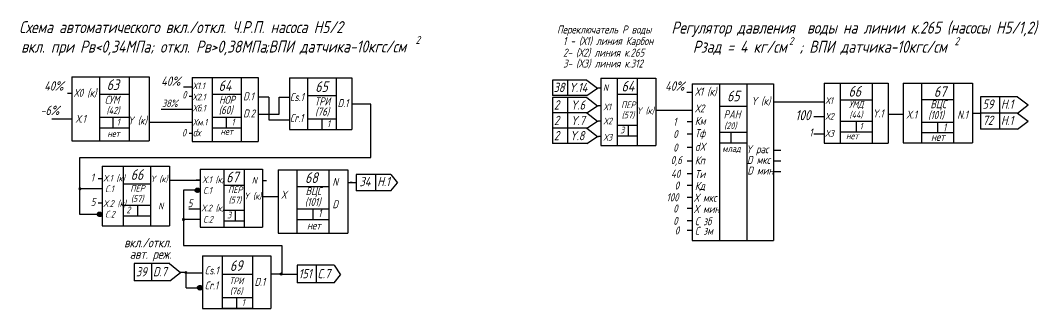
# Model space of a CAD drawing. Header units: millimetres. Extents: x -1319 to 705, y 574 to 3169.
# Drawn here: x -1139.2 to -757.7, y 1313.3 to 1421.4 of the extents above; entities that cross this region are included whole.
import ezdxf

# ---------------------------------------------------------------- set-up
doc = ezdxf.new("R2010")
doc.units = ezdxf.units.MM
doc.layers.add('Текст', color=7, linetype='Continuous', lineweight=50)
doc.styles.add('GOST тип А', font='GOST_A.TTF', dxfattribs={"oblique": 15})
doc.styles.add('АСУТП', font='GOST_A.TTF', dxfattribs={"oblique": 15, "height": 2.5})

msp = doc.modelspace()

# ---------------------------------------------------------------- hatches: boundary and pattern name
h = msp.add_hatch(color=7)
edge = h.paths.add_edge_path()
edge.add_arc((-1116.92, 1358.24), 0.2, 0, 360)
for points in [[(-1073.91, 1357.72, 1), (-1071.93, 1357.72, 1)], [(-1073.91, 1357.72, 1), (-1071.93, 1357.72, 1)], [(-1073.91, 1357.72, 1), (-1071.93, 1357.72, 1)], [(-1073.91, 1357.72, 1), (-1071.93, 1357.72, 1)], [(-1110.58, 1348.73, 1), (-1108.6, 1348.73, 1)], [(-1110.54, 1348.69, 1), (-1108.56, 1348.69, 1)], [(-1110.54, 1348.69, 1), (-1108.56, 1348.69, 1)], [(-1110.54, 1348.69, 1), (-1108.56, 1348.69, 1)], [(-1073, 1321.15, 1), (-1071.02, 1321.15, 1)], [(-1073, 1321.15, 1), (-1071.02, 1321.15, 1)], [(-1072.92, 1321.19, 1), (-1070.94, 1321.19, 1)], [(-1072.92, 1321.19, 1), (-1070.94, 1321.19, 1)]]:
    msp.add_hatch(color=7).paths.add_polyline_path(points)
h = msp.add_hatch(color=7)
edge = h.paths.add_edge_path()
edge.add_arc((-1077.2, 1326.81), 0.2, 0, 360)

# ---------------------------------------------------------------- linework, layer by layer
at = {"color": 7, "lineweight": 30}
for p, q in [((-1119.98, 1400.23), (-1091, 1400.23)), ((-1119.98, 1400.23), (-1119.98, 1376.24)), ((-1091, 1400.23), (-1091, 1376.24)), ((-1074.89, 1399.94), (-1050.1, 1399.94)), ((-1074.89, 1399.94), (-1074.89, 1376.04)), ((-1050.1, 1399.94), (-1050.1, 1376.04)), ((-1038.42, 1399.9), (-1015, 1399.9)), ((-1038.42, 1399.9), (-1038.42, 1380.53)), ((-1015, 1399.9), (-1015, 1380.53)), ((-921.74, 1399.69), (-901.14, 1399.69)), ((-921.74, 1399.69), (-921.74, 1374.55)), ((-901.14, 1399.69), (-901.14, 1374.55)), ((-887.46, 1397.66), (-857, 1397.66)), ((-887.46, 1397.66), (-887.46, 1338.84)), ((-857, 1397.66), (-857, 1338.84)), ((-838.09, 1397.86), (-814.09, 1397.86)), ((-838.09, 1397.86), (-814.09, 1397.86)), ((-838.09, 1397.86), (-838.09, 1375.33)), ((-814.09, 1397.86), (-814.09, 1375.33)), ((-808.45, 1397.9), (-782.4, 1397.9)), ((-808.45, 1397.9), (-808.45, 1375.54)), ((-782.4, 1397.9), (-782.4, 1375.54)), ((-1038.42, 1380.53), (-1015, 1380.53)), ((-1119.98, 1376.24), (-1091, 1376.24)), ((-1074.89, 1376.04), (-1050.1, 1376.04)), ((-921.74, 1374.55), (-901.14, 1374.55)), ((-838.09, 1375.33), (-814.09, 1375.33)), ((-838.09, 1375.33), (-814.09, 1375.33)), ((-808.45, 1375.54), (-782.4, 1375.54)), ((-1108.58, 1366.7), (-1083.34, 1366.7)), ((-1108.58, 1366.7), (-1108.58, 1344.36)), ((-1083.34, 1366.7), (-1083.34, 1344.36)), ((-1071.83, 1365.61), (-1048.44, 1365.61)), ((-1071.83, 1365.61), (-1071.83, 1343.88)), ((-1048.44, 1365.61), (-1048.44, 1343.88)), ((-1042.58, 1365.42), (-1016.53, 1365.42)), ((-1042.58, 1365.42), (-1042.58, 1341.66)), ((-1016.53, 1365.42), (-1016.53, 1341.66)), ((-1108.58, 1344.36), (-1083.34, 1344.36)), ((-1071.83, 1343.88), (-1048.44, 1343.88)), ((-1042.58, 1341.66), (-1016.53, 1341.66)), ((-887.46, 1338.84), (-857, 1338.84)), ((-1070.95, 1333.16), (-1045.33, 1333.16)), ((-1070.95, 1333.16), (-1070.95, 1313.31)), ((-1045.33, 1333.16), (-1045.33, 1313.31)), ((-1070.95, 1313.31), (-1045.33, 1313.31))]:
    msp.add_line(p, q, dxfattribs=at)
at = {"color": 7}
for p, q in [((-1109.58, 1400.23), (-1109.58, 1376.24)), ((-1098.52, 1400.23), (-1098.52, 1376.24)), ((-1091, 1400.23), (-1091, 1384.48)), ((-1067.34, 1399.94), (-1067.34, 1376.04)), ((-1056.47, 1399.94), (-1056.47, 1376.04)), ((-1031.6, 1399.9), (-1031.6, 1380.53)), ((-1020.85, 1399.9), (-1020.85, 1380.53)), ((-926.93, 1399.02), (-939.78, 1399.02)), ((-939.78, 1399.02), (-939.78, 1393.27)), ((-934.21, 1399.02), (-934.21, 1393.27)), ((-926.93, 1399.02), (-922.95, 1395.98)), ((-915.65, 1399.69), (-915.65, 1374.55)), ((-908.09, 1399.69), (-908.09, 1374.55)), ((-877.29, 1397.66), (-877.29, 1338.84)), ((-867.03, 1397.66), (-867.03, 1338.84)), ((-832.09, 1397.86), (-832.09, 1375.33)), ((-820.09, 1397.86), (-820.09, 1375.33)), ((-801.55, 1397.9), (-801.55, 1375.54)), ((-789.55, 1397.9), (-789.55, 1375.54)), ((-1119.98, 1394.03), (-1121.54, 1394.03)), ((-1109.58, 1393.78), (-1098.52, 1393.78)), ((-1078.09, 1396.46), (-1074.89, 1396.46)), ((-1074.89, 1392.88), (-1076.03, 1392.88)), ((-1067.34, 1393.76), (-1056.47, 1393.76)), ((-1031.6, 1393.22), (-1020.85, 1393.22)), ((-926.93, 1393.27), (-939.78, 1393.27)), ((-926.93, 1393.27), (-939.78, 1393.27)), ((-926.93, 1393.27), (-922.95, 1395.98)), ((-921.74, 1395.98), (-922.95, 1395.98)), ((-915.65, 1393.71), (-908.09, 1393.71)), ((-887.46, 1394.4), (-889.54, 1394.4)), ((-765.53, 1392.75), (-779.51, 1392.75)), ((-779.51, 1392.75), (-779.51, 1386.67)), ((-765.53, 1392.75), (-779.51, 1392.75)), ((-772.32, 1392.75), (-772.32, 1386.67)), ((-765.53, 1392.75), (-761.55, 1389.71)), ((-1046.13, 1392.65), (-1050.1, 1392.65)), ((-1046.13, 1392.65), (-1046.13, 1384.14)), ((-1042.28, 1392.57), (-1038.37, 1392.57)), ((-1042.28, 1386.22), (-1042.28, 1392.57)), ((-1007.93, 1389.97), (-1015, 1389.97)), ((-1007.93, 1369.95), (-1007.93, 1389.97)), ((-926.93, 1392.46), (-939.78, 1392.46)), ((-939.78, 1392.46), (-939.78, 1386.71)), ((-934.21, 1392.46), (-934.21, 1386.71)), ((-926.93, 1392.46), (-922.95, 1389.42)), ((-926.93, 1386.71), (-922.95, 1389.42)), ((-922.95, 1389.42), (-922.7, 1389.42)), ((-921.74, 1389.42), (-922.7, 1389.42)), ((-877.29, 1389.22), (-867.03, 1389.22)), ((-857, 1390.85), (-838.09, 1390.85)), ((-832.09, 1391.65), (-820.09, 1391.65)), ((-801.55, 1391.76), (-789.55, 1391.76)), ((-765.53, 1386.67), (-761.55, 1389.71)), ((-1109.58, 1385.14), (-1098.52, 1385.14)), ((-1104.52, 1385.14), (-1104.52, 1381.14)), ((-1076.03, 1388), (-1086.5, 1388)), ((-1074.89, 1388), (-1076.03, 1388)), ((-1067.34, 1385.12), (-1056.47, 1385.12)), ((-1062.1, 1385.12), (-1062.1, 1381.12)), ((-1050.1, 1386.22), (-1042.28, 1386.22)), ((-926.93, 1386.71), (-939.78, 1386.71)), ((-926.93, 1386.71), (-939.78, 1386.71)), ((-939.78, 1386.71), (-939.78, 1380.96)), ((-934.21, 1386.71), (-934.21, 1380.96)), ((-926.93, 1386.71), (-922.95, 1383.67)), ((-887.46, 1387.62), (-901.14, 1387.62)), ((-841.89, 1385.33), (-838.04, 1385.33)), ((-814.09, 1386.29), (-808.45, 1386.29)), ((-782.4, 1386.67), (-779.51, 1386.67)), ((-765.53, 1386.67), (-779.51, 1386.67)), ((-765.53, 1386.67), (-779.51, 1386.67)), ((-779.51, 1386.67), (-779.51, 1380.59)), ((-765.53, 1386.67), (-779.51, 1386.67)), ((-772.32, 1386.67), (-772.32, 1380.59)), ((-765.53, 1386.67), (-761.55, 1383.63)), ((-1125.74, 1384.38), (-1127.46, 1384.38)), ((-1119.98, 1384.38), (-1125.74, 1384.38)), ((-1076.03, 1383.14), (-1091, 1383.14)), ((-1074.89, 1383.14), (-1076.03, 1383.14)), ((-1046.13, 1384.14), (-1038.42, 1384.14)), ((-1031.6, 1384.53), (-1020.85, 1384.53)), ((-1026.29, 1384.53), (-1026.29, 1380.53)), ((-926.93, 1380.96), (-922.95, 1383.67)), ((-922.95, 1383.67), (-922.7, 1383.67)), ((-921.74, 1383.67), (-922.7, 1383.67)), ((-915.65, 1382.12), (-908.09, 1382.12)), ((-911.45, 1382.12), (-911.45, 1378.12)), ((-887.46, 1383.37), (-889.4, 1383.37)), ((-832.09, 1383.65), (-820.09, 1383.65)), ((-826.09, 1383.65), (-826.09, 1379.65)), ((-801.55, 1383.27), (-789.55, 1383.27)), ((-795.55, 1383.27), (-795.55, 1379.27)), ((-765.53, 1380.59), (-761.55, 1383.63)), ((-1109.58, 1381.14), (-1098.52, 1381.14)), ((-1074.89, 1379.03), (-1076.03, 1379.03)), ((-1067.34, 1381.12), (-1056.47, 1381.12)), ((-1031.6, 1380.53), (-1020.85, 1380.53)), ((-926.93, 1380.96), (-939.78, 1380.96)), ((-926.93, 1380.96), (-939.78, 1380.96)), ((-939.78, 1380.96), (-939.78, 1375.21)), ((-934.21, 1380.9), (-934.21, 1375.15)), ((-926.93, 1380.96), (-922.95, 1377.92)), ((-926.93, 1375.21), (-922.95, 1377.92)), ((-922.95, 1377.92), (-922.58, 1377.92)), ((-921.74, 1377.92), (-922.58, 1377.92)), ((-915.65, 1378.12), (-908.09, 1378.12)), ((-887.46, 1378.78), (-889.4, 1378.78)), ((-877.29, 1379.48), (-867.03, 1379.48)), ((-873.03, 1379.48), (-873.03, 1375.48)), ((-841.89, 1378.91), (-838.04, 1378.91)), ((-832.09, 1379.65), (-820.09, 1379.65)), ((-801.55, 1379.32), (-789.55, 1379.32)), ((-765.53, 1380.59), (-779.51, 1380.59)), ((-926.93, 1375.21), (-939.78, 1375.21)), ((-887.46, 1373.69), (-889.4, 1373.69)), ((-877.29, 1375.48), (-867.03, 1375.48)), ((-1116.92, 1348.66), (-1116.92, 1369.95)), ((-1116.92, 1369.95), (-1007.93, 1369.95)), ((-857, 1372.76), (-854.29, 1372.76)), ((-1100.72, 1366.7), (-1100.72, 1344.36)), ((-1090.48, 1366.7), (-1090.48, 1344.36)), ((-887.46, 1368.57), (-889.4, 1368.57)), ((-857, 1368.76), (-854.29, 1368.76)), ((-1062.95, 1365.61), (-1062.95, 1343.88)), ((-1055.39, 1365.61), (-1055.39, 1343.88)), ((-1035.67, 1365.42), (-1035.67, 1341.66)), ((-1023.67, 1365.42), (-1023.67, 1341.66)), ((-1000.35, 1363.58), (-1013.38, 1363.58)), ((-1000.35, 1363.58), (-1013.38, 1363.58)), ((-1013.38, 1363.58), (-1013.38, 1357.5)), ((-1006.18, 1363.58), (-1006.18, 1357.5)), ((-1000.35, 1363.58), (-997.9, 1360.54)), ((-887.46, 1363.89), (-889.4, 1363.89)), ((-857, 1364.76), (-854.29, 1364.76)), ((-1108.58, 1362.01), (-1110.09, 1362.01)), ((-1100.72, 1360.16), (-1090.48, 1360.16)), ((-1083.34, 1361.47), (-1071.83, 1361.47)), ((-1071.83, 1361.47), (-1073.34, 1361.47)), ((-1062.95, 1359.63), (-1055.39, 1359.63)), ((-1048.44, 1361.34), (-1047.05, 1361.34)), ((-1035.67, 1359.17), (-1023.67, 1359.17)), ((-1016.53, 1360.58), (-1013.38, 1360.58)), ((-1014.84, 1360.58), (-1015.69, 1360.58)), ((-1000.35, 1357.5), (-997.9, 1360.54)), ((-887.46, 1359.47), (-889.4, 1359.47)), ((-1108.58, 1358.24), (-1116.92, 1358.24)), ((-1071.83, 1357.71), (-1078.11, 1357.71)), ((-1078.11, 1357.71), (-1078.11, 1336.96)), ((-1071.94, 1357.67), (-1071.89, 1357.67)), ((-1071.94, 1357.67), (-1071.89, 1357.67)), ((-1071.94, 1357.67), (-1071.89, 1357.67)), ((-1071.94, 1357.67), (-1071.89, 1357.67)), ((-1048.44, 1355.35), (-1042.58, 1355.35)), ((-1000.35, 1357.5), (-1013.38, 1357.5)), ((-887.46, 1355.05), (-889.4, 1355.05)), ((-1108.58, 1352.83), (-1110.09, 1352.83)), ((-1108.58, 1352.6), (-1108.58, 1352.6)), ((-1100.72, 1352.16), (-1090.48, 1352.16)), ((-1095.36, 1352.16), (-1095.36, 1348.16)), ((-1076.1, 1350.77), (-1076.06, 1350.77)), ((-1076.1, 1350.77), (-1076.06, 1350.77)), ((-1076.06, 1350.77), (-1071.83, 1350.77)), ((-887.46, 1350.84), (-889.4, 1350.84)), ((-1108.58, 1348.66), (-1116.92, 1348.66)), ((-1108.58, 1348.64), (-1108.53, 1348.64)), ((-1108.58, 1348.64), (-1108.53, 1348.64)), ((-1108.58, 1348.64), (-1108.53, 1348.64)), ((-1108.58, 1348.64), (-1108.53, 1348.64)), ((-1100.72, 1348.16), (-1090.48, 1348.16)), ((-1062.95, 1350.25), (-1055.39, 1350.25)), ((-1058.75, 1350.25), (-1058.75, 1346.25)), ((-1035.67, 1350.69), (-1023.67, 1350.69)), ((-1029.67, 1350.69), (-1029.67, 1346.69)), ((-1071.83, 1346.75), (-1078.11, 1346.75)), ((-1062.95, 1346.25), (-1055.39, 1346.25)), ((-1035.67, 1346.73), (-1023.67, 1346.73)), ((-887.46, 1346.21), (-889.4, 1346.21)), ((-887.46, 1342.63), (-889.4, 1342.63)), ((-1078.11, 1336.96), (-1041.31, 1336.96)), ((-1041.31, 1336.96), (-1041.31, 1326.3)), ((-1063.56, 1333.16), (-1063.56, 1313.31)), ((-1052.25, 1333.16), (-1052.25, 1313.31)), ((-1083.38, 1330.22), (-1096.59, 1330.22)), ((-1096.59, 1330.22), (-1096.59, 1323.77)), ((-1083.38, 1330.22), (-1096.59, 1330.22)), ((-1083.25, 1330.22), (-1096.45, 1330.22)), ((-1083.25, 1330.22), (-1096.45, 1330.22)), ((-1090.11, 1330.24), (-1090.11, 1323.8)), ((-1083.38, 1330.22), (-1079.27, 1326.81)), ((-1021.69, 1329.59), (-1035.53, 1329.59)), ((-1021.69, 1329.59), (-1035.53, 1329.59)), ((-1035.53, 1329.59), (-1035.53, 1322.97)), ((-1035.53, 1329.59), (-1035.53, 1322.97)), ((-1028.4, 1329.59), (-1028.4, 1322.97)), ((-1021.69, 1329.59), (-1019.24, 1326.01)), ((-1083.25, 1323.77), (-1079.27, 1326.81)), ((-1077.15, 1326.81), (-1079.27, 1326.81)), ((-1077.15, 1326.78), (-1070.9, 1326.78)), ((-1077.15, 1321.15), (-1077.15, 1326.78)), ((-1063.56, 1326.18), (-1052.25, 1326.18)), ((-1041.31, 1326.3), (-1045.44, 1326.3)), ((-1041.31, 1326.3), (-1035.53, 1326.3)), ((-1021.69, 1322.97), (-1019.24, 1326.01)), ((-1083.38, 1323.77), (-1096.59, 1323.77)), ((-1083.25, 1323.77), (-1096.45, 1323.77)), ((-1077.15, 1321.15), (-1070.9, 1321.15)), ((-1071.04, 1321.1), (-1070.99, 1321.1)), ((-1071.04, 1321.1), (-1070.99, 1321.1)), ((-1070.95, 1321.15), (-1070.9, 1321.15)), ((-1070.95, 1321.15), (-1070.9, 1321.15)), ((-1021.69, 1322.97), (-1035.53, 1322.97)), ((-1063.56, 1317.49), (-1052.25, 1317.49)), ((-1058.25, 1317.49), (-1058.25, 1313.49)), ((-1063.56, 1313.49), (-1052.25, 1313.49))]:
    msp.add_line(p, q, dxfattribs=at)
at = {"color": 7, "lineweight": 60}
for centre in [(-1116.92, 1358.24), (-1078.11, 1346.75), (-1077.2, 1326.81), (-1041.51, 1326.3)]:
    msp.add_circle(centre, 0.2, dxfattribs=at)
at = {"color": 7, "lineweight": 30}
for centre in [(-1072.94, 1357.72), (-1072.94, 1357.72), (-1072.94, 1357.72), (-1072.94, 1357.72), (-1072.94, 1357.72), (-1072.94, 1357.72), (-1072.76, 1357.69), (-1072.76, 1357.69), (-1072.76, 1357.69), (-1072.76, 1357.69), (-1109.58, 1348.69), (-1109.58, 1348.69), (-1109.58, 1348.69), (-1109.58, 1348.69), (-1109.58, 1348.69), (-1109.58, 1348.69), (-1109.4, 1348.66), (-1109.4, 1348.66), (-1109.4, 1348.66), (-1109.4, 1348.66), (-1072.04, 1321.15), (-1072.04, 1321.15), (-1072.04, 1321.15), (-1071.95, 1321.19), (-1071.95, 1321.19), (-1071.95, 1321.19), (-1071.86, 1321.12), (-1071.86, 1321.12), (-1071.77, 1321.16), (-1071.77, 1321.16)]:
    msp.add_circle(centre, 0.825, dxfattribs=at)

# ---------------------------------------------------------------- texts
at = {"color": 7, "style": 'АСУТП', "oblique": 15}
for s, height, p in [('D.2', 3, (-1055.77, 1385.01)), ('1', 2.5, (-1060.1, 1382.03)), ('dх', 2.8, (-1074.69, 1377.96)), ('нет', 2.5, (-1064.23, 1378.54))]:
    msp.add_text(s, height=height, dxfattribs=at).set_placement(p)
at = {"layer": 'Текст', "color": 7, "lineweight": 15, "style": 'GOST тип А', "oblique": 15}
for s, height, p in [('Cхема автоматического вкл./откл. Ч.Р.П. насоса Н5/2 ', 4.5, (-1139.8, 1416.63)), ('Переключатель Р воды', 3, (-938.14, 1416.49)), ('Регулятор давления  воды на линии к.265 (насосы Н5/1,2)   ', 4.5, (-895.26, 1416.45)), ('вкл. при Рв<0,34МПа; откл. Рв>0,38МПа', 4.5, (-1138.95, 1409.31)), (';ВПИ датчика-10кгс/см   ', 4.5, (-1047.59, 1409.36)), ('2', 3, (-991.13, 1412.6)), ('1 - (Х1) линия Карбон', 3, (-935.87, 1412.18)), (' Рзад = 4 кг/см', 4.5, (-889.53, 1409.27)), ('2', 3, (-851.23, 1412.13)), ('; ВПИ датчика-10кгс/см   ', 4.5, (-847.29, 1409.28)), ('2', 3, (-789.16, 1412.1)), ('2- (Х2) линия к.265', 3, (-935.87, 1407.82)), ('3- (Х3) линия к.312', 3, (-935.87, 1403.73)), ('40%%%', 3.5, (-1086.48, 1396.87)), ('40%%% ', 3.5, (-1130.31, 1395.08)), ('63', 4, (-1106.87, 1395.29)), ('65', 4, (-1028.72, 1394.58)), ('38', 3.5, (-939.45, 1394.53)), ('Y.14', 3.456, (-933.63, 1394.53)), ('N ', 2.5, (-920.88, 1394.96)), ('64', 4, (-913.95, 1394.74)), ('40%%% ', 3.5, (-897.64, 1395.04)), ('66', 4, (-828.9, 1392.82)), ('67', 4, (-796.92, 1392.73)), ('Х0 (к) ', 3, (-1119.23, 1392.75)), ('СУМ', 3, (-1107.6, 1390.15)), ('Сs.1', 3, (-1038.2, 1391.16)), ('Х1 (к)', 3, (-886.47, 1393.21)), ('65', 4, (-874.4, 1391.05)), ('Y (к)', 3, (-865.37, 1389.68)), ('-6%%%', 3.5, (-1131.75, 1385.93)), ('(42)', 2.7, (-1106.98, 1386.31)), ('(76)', 3, (-1028.75, 1385.7)), ('ТРИ', 3, (-1028.96, 1389.53)), ('D.1', 3, (-1020.35, 1388.9)), ('2', 3.5, (-939.28, 1387.96)), ('Y.6', 3.456, (-933.02, 1387.96)), ('Х1 ', 2.5, (-920.72, 1387.71)), ('ПЕР', 2.5, (-914.12, 1388.5)), ('Y (к)', 2.5, (-908.34, 1386.33)), ('Х2', 3, (-886.47, 1386.88)), ('Х1', 2.5, (-837.55, 1390.09)), ('УМД', 2.5, (-828.76, 1388.66)), ('ВЦС', 3, (-798.22, 1388.48)), ('59', 3.5, (-778.72, 1388.26)), ('H.1', 3.456, (-771.79, 1388.26)), ('Х.1', 3, (-1118.52, 1382.99)), ('Y (к)', 3, (-1098.98, 1382.39)), ('Сr.1', 3, (-1038.2, 1383.3)), ('2', 3.5, (-939.28, 1382.13)), ('Y.7', 3.456, (-933.02, 1382.13)), ('(57)', 2.5, (-913.92, 1384.67)), ('Км', 3, (-886.47, 1382.2)), ('РАН', 3, (-875.7, 1384.67)), ('100', 3.775, (-848.84, 1383.97)), ('Х2', 2.5, (-837.62, 1384.16)), ('(44)', 2.5, (-828.56, 1384.82)), ('Y.1', 3, (-819.88, 1385.02)), ('X.1', 3, (-807.33, 1384.58)), ('(101)', 3, (-799.05, 1384.4)), ('N.1', 3, (-788.18, 1384.53)), ('72', 3.5, (-778.67, 1382.17)), ('H.1', 3.456, (-771.79, 1382.17)), ('1', 2.5, (-1103.09, 1382.05)), ('1', 2.5, (-1024.29, 1381.43)), ('Х2 ', 2.5, (-920.72, 1382.41)), ('3', 2.5, (-914.44, 1379.03)), ('1', 3, (-894.6, 1381.88)), ('(20)', 2.5, (-875.49, 1380.66)), ('1', 2.5, (-824.74, 1380.49)), ('1', 3, (-793.55, 1379.77)), ('нет', 2.5, (-1106.65, 1377.71)), ('2', 3.5, (-939.28, 1376.46)), ('Y.8', 3.456, (-933.31, 1376.46)), ('Х3 ', 2.5, (-920.72, 1376.32)), ('0', 3, (-894.6, 1377.3)), ('Тф', 3, (-886.47, 1377.61)), ('1', 3, (-843.62, 1377.86)), ('Х3', 2.5, (-837.63, 1377.79)), ('нет', 2.5, (-829.83, 1376.86)), ('нет', 3, (-797.99, 1376.21)), ('0', 3, (-894.6, 1372.21)), ('dX', 3, (-886.47, 1372.52)), ('млад', 2.5, (-876.23, 1372.05)), ('Y рас', 3, (-867.3, 1371.59)), ('0,6', 3, (-895.57, 1367.54)), ('Кп', 3, (-886.47, 1367.4)), ('D мкс', 3, (-866.97, 1367.59)), ('D мин', 3, (-866.82, 1363.59)), ('1', 3, (-1112.87, 1360.98)), ('Х.1 (к) ', 2.5, (-1108.1, 1360.99)), ('66', 4, (-1097.87, 1361.6)), ('Y (к)', 2.5, (-1090.56, 1360.74)), ('Х.1 (к) ', 2.5, (-1070.98, 1360.45)), ('67', 4, (-1062.1, 1360.65)), ('N', 2.5, (-1052.51, 1360.17)), ('68', 4, (-1032.55, 1360.43)), ('N', 3, (-1022.3, 1359.35)), ('34', 3.5, (-1012.18, 1359.23)), ('H.1', 3.5, (-1005.48, 1359.23)), ('40', 3, (-895.43, 1362.4)), ('Ти', 3, (-886.47, 1362.26)), ('С.1', 2.5, (-1107.46, 1356.99)), ('ПЕР', 2.5, (-1098.03, 1357.17)), ('С.1', 2.5, (-1070.72, 1356.45)), ('ПЕР', 2.5, (-1061.42, 1356.63)), ('ВЦС', 3, (-1032.34, 1355.89)), ('0', 3, (-894.08, 1357.98)), ('Кд', 3, (-886.47, 1357.84)), ('5', 3, (-1112.87, 1351.8)), ('(57)', 2.5, (-1097.83, 1353.33)), ('(57)', 2.5, (-1061.22, 1352.8)), ('Y (к)', 2.5, (-1055.47, 1354.3)), ('Х', 3, (-1041.46, 1354.51)), ('(101)', 3, (-1032.63, 1351.81)), ('100', 3, (-897.1, 1353.56)), ('Х мкс', 3, (-886.83, 1353.42)), ('Х.2 (к) ', 2.5, (-1108.1, 1351.49)), ('2', 2.5, (-1099.51, 1349.07)), ('N', 2.5, (-1087.6, 1350.55)), ('5', 3, (-1076.53, 1351.34)), ('Х.2 (к) ', 2.5, (-1071.35, 1349.79)), ('D', 3, (-1022.3, 1350.97)), ('0', 3, (-894.6, 1349.35)), ('Х мин', 3, (-886.83, 1349.21)), ('С.2', 2.5, (-1107.46, 1347.49)), ('С.2', 2.5, (-1070.72, 1345.57)), ('3', 2.5, (-1061.74, 1347.16)), ('1', 3, (-1027.68, 1347.6)), ('0', 3, (-894.6, 1344.72)), ('С зб', 3, (-886.47, 1344.58)), ('нет', 3, (-1031.81, 1343.01)), ('0', 3, (-893.99, 1341.14)), ('С зм', 3, (-886.47, 1341)), ('вкл./откл.', 3.5, (-1100.32, 1336.31)), ('авт. реж.', 3.5, (-1098.23, 1332)), ('39', 3.456, (-1095.91, 1325.42)), ('D.7', 3.456, (-1089.54, 1325.42)), ('Сs.1', 3, (-1070.12, 1326.16)), ('69', 4, (-1060.71, 1327.44)), ('151', 3.5, (-1034.96, 1324.7)), ('C.7', 3.5, (-1027.96, 1324.7)), ('ТРИ', 2.5, (-1060.92, 1322.49)), ('D.1', 3, (-1051.51, 1321.86)), ('Сr.1', 3, (-1070.12, 1320.52)), ('(76)', 2.5, (-1060.72, 1318.66)), ('1', 2.5, (-1056.26, 1314.39))]:
    msp.add_text(s, height=height, dxfattribs=at).set_placement(p)
at = {"layer": 'Текст', "color": 7, "style": 'GOST тип А', "oblique": 15}
for s, height, p in [('Х1.1', 2.5, (-1074.69, 1395.61)), ('64', 4, (-1064.96, 1394.94)), ('0', 2.8, (-1078.55, 1392.11)), ('Х2.1', 2.5, (-1074.76, 1391.4)), ('HОР', 3, (-1064.77, 1390.13)), ('D.1', 3, (-1055.79, 1391.42)), ('38%%%', 2.8, (-1086.14, 1388.91)), ('Хб.1', 2.5, (-1074.67, 1387.24)), ('(60)', 3, (-1064.92, 1386.29)), ('Хм.1', 2.5, (-1074.61, 1381.97)), ('0', 2.8, (-1078.68, 1377.87))]:
    msp.add_text(s, height=height, dxfattribs=at).set_placement(p)

doc.saveas('drawing.dxf')
